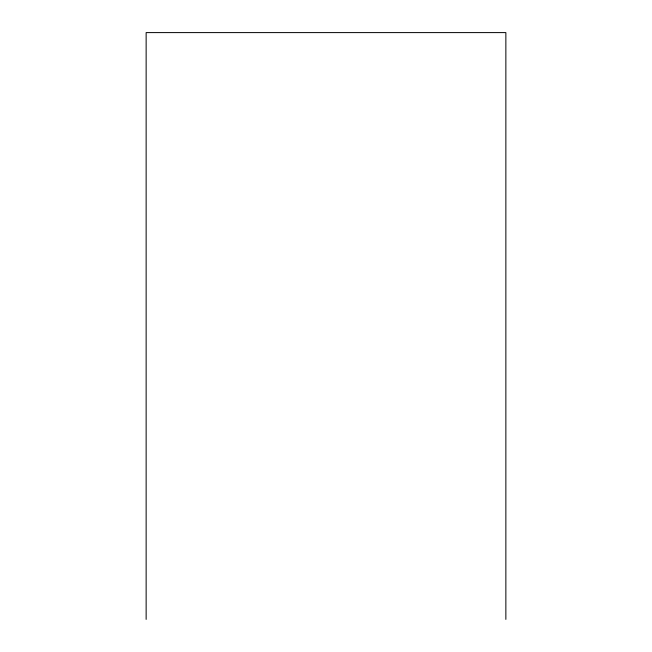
<?xml version="1.0" encoding="UTF-8"?>
<svg xmlns="http://www.w3.org/2000/svg" width="652" height="652" viewBox="0 0 652 652"><rect width="100%" height="100%" fill="white"/><g stroke="black" fill="none" stroke-linecap="round" stroke-linejoin="round"><path stroke-width="0.98" d="M505.862 619.4L505.862 32.6L146.138 32.6L146.138 619.4"/></g></svg>
